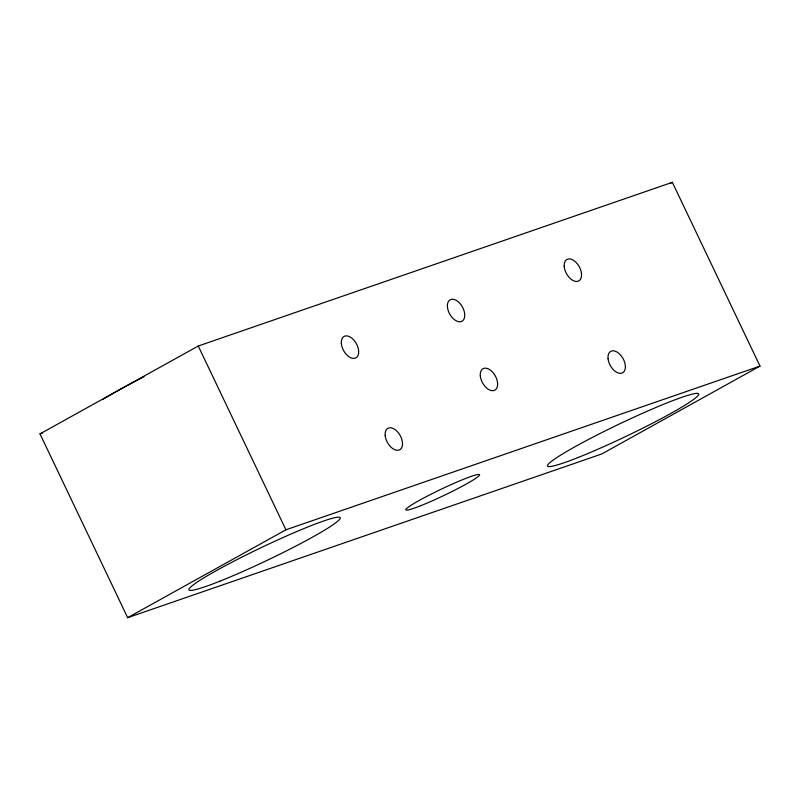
<?xml version="1.0" encoding="UTF-8"?>
<svg xmlns="http://www.w3.org/2000/svg" width="800" height="800" viewBox="0 0 800 800"><rect width="100%" height="100%" fill="white"/><g stroke="black" fill="none" stroke-linecap="round" stroke-linejoin="round"><path stroke-width="1.2" d="M40 433.9L198.26 346.02L672.34 182.32L760 366.1L601.75 453.98L127.67 617.68L40 433.9L42.35 433.09M670.17 183.53L672.34 182.32M127.67 617.68L285.92 529.8L760 366.1M198.26 346.02L285.92 529.8M102.49 399.62A102.16 8.55 -25.5 0 1 143.95 376.76M578.36 457.4A83.78 7.01 -25.5 0 0 698.3 395.27A83.78 7.01 -25.5 0 0 592.55 437.33A83.78 7.01 -25.5 0 0 578.36 457.4M219.91 581.18A83.78 7.01 -25.5 0 0 339.84 519.04A83.78 7.01 -25.5 0 0 234.08 561.11A83.78 7.01 -25.5 0 0 219.91 581.18M420.87 505.65A40.87 3.42 -25.5 0 0 479.38 475.34A40.87 3.42 -25.5 0 0 427.79 495.86A40.87 3.42 -25.5 0 0 420.87 505.65M564.19 266.33A12.26 7.27 61 0 0 577.85 281.29A12.26 7.27 61 0 0 576.56 262.93A12.26 7.27 61 0 0 564.19 266.33M608.05 358.63A12.26 7.27 61 0 0 621.95 373.1A12.26 7.27 61 0 0 620.06 354.48A12.26 7.27 61 0 0 608.05 358.63M385.18 435.59A12.26 7.27 61 0 0 399.08 450.05A12.26 7.27 61 0 0 397.2 431.44A12.26 7.27 61 0 0 385.18 435.59M341.35 343.7A12.26 7.27 61 0 0 355.24 358.17A12.26 7.27 61 0 0 353.36 339.55A12.26 7.27 61 0 0 341.35 343.7M447.44 307.07A12.26 7.27 61 0 0 461.34 321.53A12.26 7.27 61 0 0 459.46 302.92A12.26 7.27 61 0 0 447.44 307.07M480.3 375.99A12.26 7.27 61 0 0 494.2 390.46A12.26 7.27 61 0 0 492.32 371.84A12.26 7.27 61 0 0 480.3 375.99"/></g></svg>
